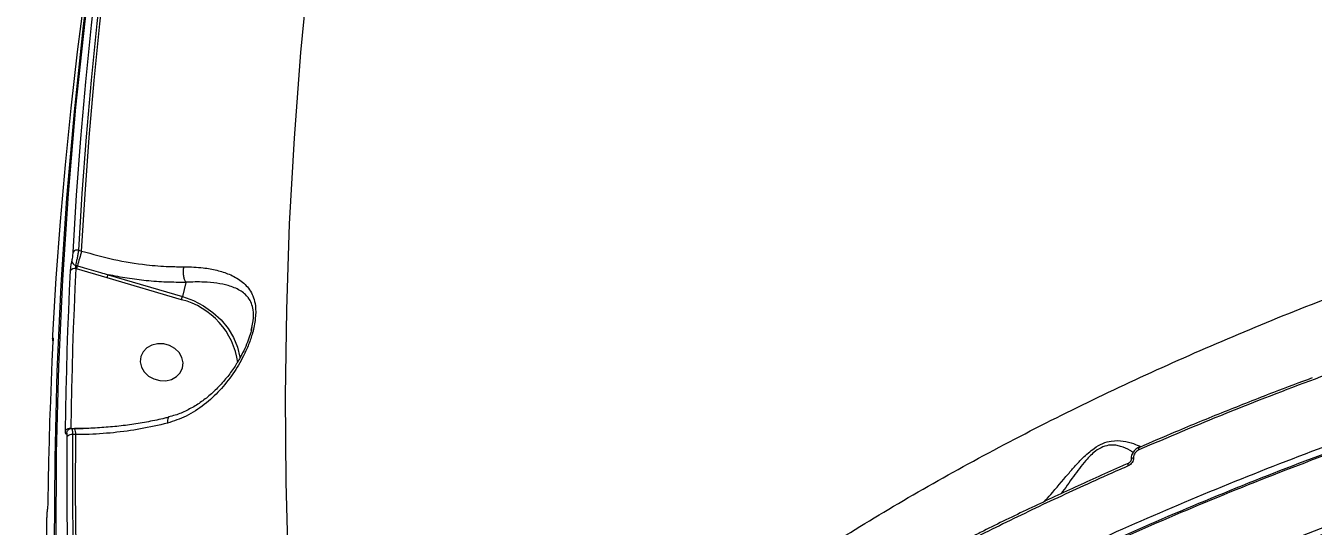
# Model space of a CAD drawing. Header units: millimetres. Extents: x -6523 to 7556, y -5559 to 6101.
# Drawn here: x -2196.7 to -1928.5, y 1076.7 to 1180.8 of the extents above; entities that cross this region are included whole.
import ezdxf

# ---------------------------------------------------------------- set-up
doc = ezdxf.new("R2010")
doc.units = ezdxf.units.MM
doc.layers.add('DIKOM_ОБЪЕКТ', color=7, linetype='Continuous')
doc.layers.add('DIKOM_РАЗМЕР_ЗОНА', color=7, linetype='Continuous')
doc.styles.add('style1', font='arial.ttf', dxfattribs={"width": 0.8})
doc.dimstyles.new('1-50', dxfattribs={"dimtxt": 300, "dimasz": 200, "dimexe": 100, "dimexo": 0, "dimgap": 100, "dimtad": 1, "dimtxsty": 'style1', "dimcen": 200, "dimclrd": 7, "dimclre": 7, "dimclrt": 7, "dimadec": 1, "dimazin": 2, "dimtfac": 1, "dimtmove": 0, "dimatfit": 2, "dimfxl": 0, "dimlwd": 25, "dimlwe": 18, "dimarcsym": 0})

# ---------------------------------------------------------------- blocks, each defined once
blk = doc.blocks.new('*D13')
at = {"layer": 'Defpoints', "color": 0, "transparency": 16777216}
for p in [(-2358.18, 6101.03), (4341.71, -4605.15), (7455.88, -4605.15)]:
    blk.add_point(p, dxfattribs=at)
at = {"layer": 'DIKOM_РАЗМЕР_ЗОНА', "color": 7, "lineweight": 18, "transparency": 16777216}
for p, q in [((-2358.18, 6101.03), (7555.88, 6101.03)), ((4341.71, -4605.15), (7555.88, -4605.15))]:
    blk.add_line(p, q, dxfattribs=at)
at = {"layer": 'DIKOM_РАЗМЕР_ЗОНА', "color": 7, "lineweight": 25, "transparency": 16777216}
blk.add_line((7455.88, 5701.03), (7455.88, -4205.15), dxfattribs=at)
at = {"layer": 'DIKOM_РАЗМЕР_ЗОНА', "color": 7, "transparency": 16777216}
for points in [[(7389.22, 5701.03), (7522.55, 5701.03), (7455.88, 6101.03)], [(7389.22, -4205.15), (7522.55, -4205.15), (7455.88, -4605.15)]]:
    blk.add_solid(points, dxfattribs=at)
at = {"layer": 'DIKOM_РАЗМЕР_ЗОНА', "color": 7, "transparency": 16777216, "insert": (7222.71, 375.61), "char_height": 300, "attachment_point": 5, "rotation": 90, "style": 'style1'}
blk.add_mtext('10700', dxfattribs=at)

msp = doc.modelspace()

# ---------------------------------------------------------------- linework, layer by layer
at = {"layer": 'DIKOM_ОБЪЕКТ', "color": 7, "linetype": 'Continuous', "lineweight": 15}
for p, q in [((-2185.663, 1134.08), (-2185.016, 1133.89)), ((-2186.291, 1130.939), (-2185.899, 1130.825)), ((-2186.076, 1130.212), (-2186.206, 1130.25)), ((-2179.708, 1128.313), (-2186.076, 1130.212)), ((-2179.519, 1128.974), (-2164.032, 1124.447)), ((-2164.221, 1123.786), (-2179.708, 1128.313)), ((-2163.298, 1127.392), (-2164.032, 1124.447)), ((-2149.723, 1117.419), (-2149.603, 1117.995)), ((-2187.273, 1096.998), (-2186.768, 1096.997)), ((-2186.55, 1096.948), (-2187.129, 1096.949)), ((-2186.768, 1096.997), (-2184.712, 1097.004)), ((-2186.768, 1096.997), (-2186.764, 1096.948)), ((-2186.55, 1096.948), (-2186.539, 1096.947)), ((-2186.24, 1095.716), (-2186.895, 1095.718)), ((-1964.758, 1093.104), (-1964.727, 1093.113)), ((-1966.447, 1090.493), (-1966.446, 1090.483))]:
    msp.add_line(p, q, dxfattribs=at)
at = {"layer": 'DIKOM_ОБЪЕКТ', "color": 7, "linetype": 'Continuous', "lineweight": 15, "flags": 128}
for points in [[(-2094.775, 1383.432), (-2100.481, 1366.577), (-2105.831, 1349.613), (-2110.824, 1332.546), (-2115.457, 1315.381), (-2119.73, 1298.124), (-2123.641, 1280.78), (-2127.188, 1263.354), (-2130.372, 1245.853), (-2133.189, 1228.281), (-2135.641, 1210.645), (-2137.725, 1192.95), (-2139.442, 1175.202), (-2140.79, 1157.405), (-2141.77, 1139.567), (-2142.381, 1121.693), (-2142.622, 1103.787), (-2142.495, 1085.857), (-2141.998, 1067.908), (-2141.131, 1049.945), (-2139.897, 1031.974), (-2138.293, 1014.001), (-2136.322, 996.032), (-2133.983, 978.072)], [(-2163.244, 1295.862), (-2165.27, 1287.726), (-2169.346, 1270.247), (-2173.064, 1252.686), (-2176.425, 1235.049), (-2179.426, 1217.34), (-2182.067, 1199.565), (-2184.347, 1181.729), (-2186.266, 1163.838), (-2187.822, 1145.898), (-2189.016, 1127.913), (-2189.847, 1109.889), (-2190.315, 1091.832), (-2190.42, 1073.747), (-2190.161, 1055.639), (-2189.538, 1037.514), (-2188.553, 1019.378), (-2187.205, 1001.235), (-2185.494, 983.092), (-2183.422, 964.954), (-2180.988, 946.826), (-2178.194, 928.715), (-2175.04, 910.624), (-2171.527, 892.561)], [(-2171.781, 891.544), (-2175.293, 909.607), (-2178.447, 927.698), (-2181.241, 945.809), (-2183.675, 963.937), (-2185.748, 982.075), (-2187.458, 1000.218), (-2188.807, 1018.361), (-2189.792, 1036.497), (-2190.414, 1054.622), (-2190.673, 1072.73), (-2190.569, 1090.815), (-2190.101, 1108.872), (-2189.27, 1126.896), (-2188.076, 1144.881), (-2186.519, 1162.821), (-2184.601, 1180.712), (-2182.32, 1198.548), (-2179.679, 1216.323), (-2176.678, 1234.031), (-2173.318, 1251.669), (-2169.599, 1269.23), (-2165.524, 1286.709), (-2164.351, 1291.457)], [(-2186.774, 1133.697), (-2186.061, 1145.521), (-2185.192, 1157.326), (-2184.166, 1169.112), (-2182.984, 1180.877), (-2181.645, 1192.619), (-2180.15, 1204.337), (-2178.5, 1216.029), (-2176.694, 1227.694)], [(-2175.591, 1227.999), (-2177.395, 1216.344), (-2179.044, 1204.661), (-2180.538, 1192.953), (-2181.875, 1181.221), (-2183.057, 1169.465), (-2184.082, 1157.689), (-2184.951, 1145.893), (-2185.663, 1134.08)], [(-2185.016, 1133.89), (-2184.303, 1145.728), (-2183.434, 1157.548), (-2182.407, 1169.347), (-2181.224, 1181.126), (-2179.883, 1192.882), (-2178.386, 1204.613), (-2176.733, 1216.319), (-2174.923, 1227.998)], [(-2181.002, 1210.405), (-2182.809, 1198.74), (-2184.459, 1187.048), (-2185.954, 1175.33), (-2187.292, 1163.588), (-2188.475, 1151.823), (-2189.501, 1140.037), (-2190.37, 1128.232), (-2191.083, 1116.408)], [(-2188.387, 1096.583), (-2188.321, 1100.749), (-2188.236, 1104.913), (-2188.131, 1109.076), (-2188.007, 1113.237), (-2187.864, 1117.396), (-2187.702, 1121.553), (-2187.52, 1125.709), (-2187.319, 1129.862)], [(-2186.206, 1130.25), (-2186.407, 1126.1), (-2186.589, 1121.948), (-2186.751, 1117.794), (-2186.894, 1113.638), (-2187.018, 1109.48), (-2187.122, 1105.321), (-2187.207, 1101.161), (-2187.273, 1096.998)], [(-2164.032, 1124.447), (-2161.756, 1123.61), (-2159.622, 1122.5), (-2157.675, 1121.141), (-2155.959, 1119.563), (-2154.509, 1117.8), (-2153.359, 1115.89), (-2152.532, 1113.874), (-2152.046, 1111.797), (-2152.02, 1111.61)], [(-2190.994, 1115.116), (-2191.195, 1110.962), (-2191.377, 1106.807), (-2191.539, 1102.649), (-2191.682, 1098.49), (-2191.806, 1094.329), (-2191.911, 1090.166), (-2191.996, 1086.002), (-2192.062, 1081.837)], [(-2167.93, 1114.6), (-2169.199, 1114.627), (-2170.399, 1114.342), (-2171.431, 1113.768), (-2172.214, 1112.951), (-2172.682, 1111.959), (-2172.799, 1110.87), (-2172.554, 1109.774), (-2171.968, 1108.759), (-2171.089, 1107.908), (-2169.986, 1107.289), (-2168.751, 1106.952), (-2167.482, 1106.925), (-2166.282, 1107.21), (-2165.25, 1107.784), (-2164.468, 1108.601), (-2163.999, 1109.593), (-2163.882, 1110.682), (-2164.127, 1111.778), (-2164.713, 1112.793), (-2165.592, 1113.644), (-2166.695, 1114.263), (-2167.93, 1114.6)], [(-2188.124, 1096.263), (-2188.176, 1096.113), (-2188.2, 1095.943)], [(-2184.044, 1000.49), (-2185.083, 1012.355), (-2185.967, 1024.219), (-2186.695, 1036.081), (-2187.268, 1047.939), (-2187.686, 1059.792), (-2187.948, 1071.638), (-2188.055, 1083.476), (-2188.007, 1095.304)], [(-2186.895, 1095.718), (-2186.943, 1083.9), (-2186.836, 1072.071), (-2186.574, 1060.235), (-2186.156, 1048.392), (-2185.584, 1036.544), (-2184.856, 1024.692), (-2183.973, 1012.837), (-2182.935, 1000.983)], [(-2182.264, 1000.786), (-2183.306, 1012.666), (-2184.193, 1024.544), (-2184.924, 1036.421), (-2185.499, 1048.293), (-2185.918, 1060.161), (-2186.182, 1072.021), (-2186.289, 1083.874), (-2186.24, 1095.716)], [(-1964.838, 1092.551), (-1964.862, 1092.705), (-1964.868, 1092.84), (-1964.856, 1092.952), (-1964.826, 1093.037), (-1964.78, 1093.092), (-1964.758, 1093.104)], [(-1967.038, 1089.22), (-1967.063, 1089.378), (-1967.067, 1089.518), (-1967.053, 1089.632), (-1967.019, 1089.717), (-1966.968, 1089.769), (-1966.95, 1089.777)], [(-1965.93, 1090.9), (-1966.063, 1090.856), (-1966.181, 1090.804), (-1966.28, 1090.745), (-1966.358, 1090.681), (-1966.412, 1090.613), (-1966.441, 1090.543), (-1966.447, 1090.493)], [(-2192.316, 1078.014), (-2192.364, 1066.186), (-2192.257, 1054.349), (-2191.995, 1042.502), (-2191.577, 1030.649), (-2191.004, 1018.791), (-2190.275, 1006.929), (-2189.392, 995.065), (-2188.353, 983.201)]]:
    msp.add_lwpolyline(points, dxfattribs=at)
at = {"layer": 'DIKOM_ОБЪЕКТ', "color": 7, "linetype": 'Continuous', "lineweight": 15}
for centre, radius, start, end in [((-2186.1, 1131.874), 0.954, 185.6043, 258.47008), ((-2185.93, 1133.05), 1.064, 75.46438, 142.51731), ((-2104.607, 1109.054), 84.157, 162.83502, 165.00716), ((-2186.472, 1129.223), 1.061, 75.48522, 142.93398), ((-2202.067, 1135.155), 16.738, 342.82274, 345.0071), ((-2194.383, 1132.865), 15.364, 342.76704, 345.33125), ((-2178.839, 1128.321), 15.306, 342.76219, 345.3361), ((-2168.044, 1108.578), 15.681, 7.72836, 75.88571), ((-2190.301, 1115.692), 0.744, 174.54616, 199.09051), ((-2187.51, 1095.933), 1.092, 77.47986, 143.42097), ((-2188.248, 1095.88), 2.015, 355.34723, 31.9757), ((-2187.128, 1094.644), 1.099, 77.7461, 143.10064)]:
    msp.add_arc(centre, radius, start, end, dxfattribs=at)
for points, knots in [([(-2112.989, 1000.212), (-2111.196, 1002.5), (-2106.491, 1008.505), (-2097.648, 1018.134), (-2086.615, 1029.058), (-2074.625, 1039.713), (-2061.8, 1050.071), (-2048.203, 1060.11), (-2033.616, 1069.992), (-2018.05, 1079.677), (-2001.534, 1089.126), (-1984.429, 1098.133), (-1966.806, 1106.679), (-1948.747, 1114.752), (-1929.964, 1122.484), (-1910.491, 1129.832), (-1890.381, 1136.763), (-1870.064, 1143.127), (-1849.616, 1148.916), (-1829.109, 1154.135), (-1808.224, 1158.866), (-1787.017, 1163.071), (-1765.556, 1166.725), (-1744.294, 1169.751), (-1723.298, 1172.152), (-1702.63, 1173.947), (-1681.972, 1175.162), (-1661.397, 1175.77), (-1640.978, 1175.759), (-1622.558, 1175.16), (-1606.043, 1174.175), (-1596.323, 1173.273), (-1591.459, 1172.822)], [0, 0, 0, 0, 0.0213228, 0.0559646, 0.0906346, 0.1252762, 0.1589413, 0.1926322, 0.2262974, 0.2609395, 0.2956095, 0.3302517, 0.3639413, 0.3976567, 0.4313464, 0.4660119, 0.5007054, 0.535371, 0.569116, 0.6028868, 0.6366318, 0.6713525, 0.7061012, 0.7408219, 0.7746512, 0.8085064, 0.8423357, 0.8771408, 0.9119739, 0.9467791, 0.9733646, 1, 1, 1, 1]), ([(-2171.527, 892.561), (-2170.894, 894.888), (-2169.188, 901.159), (-2165.37, 911.456), (-2159.78, 923.429), (-2152.886, 935.539), (-2144.681, 947.746), (-2135.154, 960.009), (-2124.518, 972.059), (-2112.836, 983.858), (-2100.19, 995.378), (-2086.375, 1006.805), (-2071.389, 1018.096), (-2055.257, 1029.206), (-2038.334, 1039.891), (-2020.696, 1050.124), (-2002.435, 1059.89), (-1983.253, 1069.347), (-1963.177, 1078.448), (-1942.258, 1087.152), (-1921.205, 1095.173), (-1900.125, 1102.517), (-1879.114, 1109.206), (-1857.578, 1115.44), (-1835.565, 1121.178), (-1813.136, 1126.392), (-1790.477, 1131.03), (-1767.652, 1135.067), (-1744.731, 1138.488), (-1721.641, 1141.295), (-1698.456, 1143.452), (-1675.257, 1144.936), (-1652.552, 1145.714), (-1630.41, 1145.8), (-1608.881, 1145.223), (-1587.618, 1143.972), (-1566.701, 1142.027), (-1546.232, 1139.363), (-1527.778, 1136.288), (-1516.45, 1133.869), (-1511.441, 1132.799)], [0, 0, 0, 0, 0.0156515, 0.0421674, 0.0687038, 0.0952198, 0.122506, 0.1498144, 0.1771005, 0.2036165, 0.230153, 0.2566689, 0.283955, 0.3112635, 0.3385496, 0.3650656, 0.391602, 0.418118, 0.4454041, 0.4727126, 0.4999987, 0.52556, 0.5511395, 0.5767008, 0.6029494, 0.6292179, 0.6554666, 0.6819826, 0.7085191, 0.7350351, 0.7623214, 0.7896299, 0.8169161, 0.8434321, 0.8699685, 0.8964846, 0.9237709, 0.9510793, 0.9783655, 1, 1, 1, 1]), ([(-1639.106, 1144.02), (-1643.425, 1143.992), (-1655.059, 1143.914), (-1674.301, 1143.239), (-1696.831, 1141.832), (-1719.784, 1139.739), (-1743.09, 1136.952), (-1766.676, 1133.459), (-1790.024, 1129.339), (-1813.057, 1124.619), (-1835.711, 1119.342), (-1858.354, 1113.422), (-1880.906, 1106.851), (-1903.283, 1099.636), (-1924.995, 1091.938), (-1945.981, 1083.793), (-1966.2, 1075.249), (-1985.981, 1066.165), (-2005.236, 1056.552), (-2023.882, 1046.43), (-2041.302, 1036.144), (-2057.496, 1025.752), (-2072.49, 1015.309), (-2086.726, 1004.521), (-2100.125, 993.41), (-2112.625, 982.003), (-2124.11, 970.394), (-2134.523, 958.615), (-2143.828, 946.702), (-2152.043, 934.615), (-2159.078, 922.389), (-2164.931, 910.061), (-2169.281, 897.922), (-2171.715, 889.748), (-2172.345, 885.709), (-2172.368, 885.566)], [0, 0, 0, 0, 0.0185356, 0.0499377, 0.0813639, 0.1127659, 0.1450801, 0.1774207, 0.2097349, 0.2411369, 0.2725631, 0.3039652, 0.3362794, 0.3686198, 0.4009341, 0.4323361, 0.4637624, 0.4951644, 0.5274786, 0.5598191, 0.5921333, 0.6224048, 0.6526976, 0.6829691, 0.7140547, 0.7451637, 0.7762491, 0.8076513, 0.8390775, 0.8704797, 0.9027941, 0.9351346, 0.9674489, 0.998851, 1, 1, 1, 1]), ([(-2123.702, 970.601), (-2123.535, 970.79), (-2119.997, 974.808), (-2112.047, 982.554), (-2099.848, 993.795), (-2086.518, 1004.849), (-2072.279, 1015.685), (-2057.148, 1026.252), (-2040.969, 1036.648), (-2023.708, 1046.838), (-2005.376, 1056.796), (-1986.249, 1066.366), (-1966.42, 1075.506), (-1945.979, 1084.171), (-1924.986, 1092.33), (-1903.463, 1099.961), (-1881.458, 1107.059), (-1859.043, 1113.608), (-1836.322, 1119.579), (-1813.403, 1124.942), (-1791.808, 1129.376), (-1771.616, 1132.997), (-1752.858, 1135.937), (-1734.118, 1138.45), (-1715.222, 1140.553), (-1696.206, 1142.223), (-1677.115, 1143.431), (-1658.19, 1144.2), (-1645.777, 1144.309), (-1639.573, 1144.363)], [0, 0, 0, 0, 0.0019425, 0.0413, 0.0807724, 0.1203034, 0.1598345, 0.1993068, 0.2386642, 0.2795277, 0.3205201, 0.3615779, 0.4026359, 0.4436281, 0.4844917, 0.5253551, 0.5663474, 0.6074053, 0.6484632, 0.6894555, 0.730319, 0.7634301, 0.7965756, 0.829721, 0.8628322, 0.8971052, 0.9314161, 0.965727, 1, 1, 1, 1]), ([(-2187.319, 1129.862), (-2187.317, 1129.897), (-2187.307, 1130.079), (-2187.276, 1130.446), (-2187.213, 1130.95), (-2187.134, 1131.427), (-2187.078, 1131.663), (-2187.049, 1131.781)], [0, 0, 0, 0, 0.0557919, 0.2968236, 0.532673, 0.7662261, 1, 1, 1, 1]), ([(-2187.049, 1131.781), (-2187.021, 1131.899), (-2186.964, 1132.135), (-2186.884, 1132.611), (-2186.819, 1133.116), (-2186.787, 1133.482), (-2186.776, 1133.663), (-2186.774, 1133.697)], [0, 0, 0, 0, 0.2340534, 0.4679483, 0.7039781, 0.9448561, 1, 1, 1, 1]), ([(-2185.663, 1134.08), (-2185.671, 1134.025), (-2185.717, 1133.731), (-2185.818, 1133.133), (-2185.977, 1132.308), (-2186.144, 1131.526), (-2186.242, 1131.135), (-2186.291, 1130.939)], [0, 0, 0, 0, 0.0547737, 0.2944009, 0.5301222, 0.7646796, 1, 1, 1, 1]), ([(-2185.016, 1133.89), (-2182.788, 1133.273), (-2178.269, 1132.02), (-2172.136, 1131.057), (-2167.262, 1130.654), (-2164.726, 1130.645), (-2163.691, 1130.641)], [0, 0, 0, 0, 0.30725629, 0.62331871, 0.84635744, 1, 1, 1, 1]), ([(-2186.291, 1130.939), (-2186.298, 1130.899), (-2186.313, 1130.817), (-2186.304, 1130.646), (-2186.273, 1130.464), (-2186.236, 1130.331), (-2186.211, 1130.263), (-2186.206, 1130.25)], [0, 0, 0, 0, 0.2178535, 0.443527, 0.6835491, 0.9397214, 1, 1, 1, 1]), ([(-2185.899, 1130.825), (-2185.579, 1130.731), (-2183.98, 1130.264), (-2181.857, 1129.634), (-2180.047, 1129.123), (-2179.519, 1128.974)], [0, 0, 0, 0, 0.15042658, 0.75212649, 1, 1, 1, 1]), ([(-2163.298, 1127.392), (-2164.64, 1127.386), (-2167.339, 1127.374), (-2171.448, 1127.689), (-2175.521, 1128.201), (-2178.183, 1128.716), (-2179.519, 1128.974)], [0, 0, 0, 0, 0.2595436, 0.5218356, 0.7598817, 1, 1, 1, 1]), ([(-2163.691, 1130.641), (-2162.327, 1130.601), (-2159.853, 1130.527), (-2156.777, 1129.934), (-2154.08, 1129.069), (-2151.659, 1127.738), (-2150.043, 1126.064), (-2149.171, 1124.224), (-2148.743, 1122.382), (-2148.745, 1119.883), (-2149.317, 1117.067), (-2150.208, 1114.446), (-2151.508, 1111.548), (-2153.449, 1108.279), (-2156.177, 1104.856), (-2159.431, 1101.862), (-2163.082, 1099.445), (-2165.811, 1098.538), (-2167.129, 1098.1)], [0, 0, 0, 0, 0.0785528, 0.1424084, 0.2076096, 0.2856931, 0.3665359, 0.4050995, 0.4448446, 0.4974383, 0.5496863, 0.5917856, 0.6349342, 0.7063617, 0.7797222, 0.8533224, 0.9291403, 1, 1, 1, 1]), ([(-2163.299, 1127.396), (-2163.4, 1127.582), (-2163.602, 1127.954), (-2163.781, 1128.74), (-2163.838, 1129.587), (-2163.783, 1130.185), (-2163.719, 1130.521), (-2163.701, 1130.6), (-2163.691, 1130.641)], [0, 0, 0, 0, 0.2316214, 0.4632474, 0.6948696, 0.9265015, 0.9610383, 1, 1, 1, 1]), ([(-2149.603, 1117.995), (-2149.494, 1118.457), (-2149.177, 1119.801), (-2149.237, 1121.569), (-2149.625, 1123.082), (-2150.027, 1123.803), (-2150.75, 1124.802), (-2152.01, 1125.827), (-2154.268, 1126.712), (-2156.816, 1127.234), (-2159.709, 1127.5), (-2161.984, 1127.474), (-2163.298, 1127.396), (-2163.299, 1127.396)], [0, 0, 0, 0, 0.0489845, 0.1422597, 0.2104685, 0.2817366, 0.285381, 0.4352919, 0.5914248, 0.7174077, 0.8455487, 0.9999206, 1, 1, 1, 1]), ([(-2163.299, 1127.396), (-2163.298, 1127.395), (-2163.297, 1127.394), (-2163.298, 1127.393), (-2163.298, 1127.392)], [0, 0, 0, 0, 0.6134861, 1, 1, 1, 1]), ([(-1880.138, 1123.399), (-1883.498, 1122.372), (-1893.326, 1119.366), (-1909.399, 1114.059), (-1928.255, 1107.325), (-1946.805, 1100.189), (-1958.827, 1095.097), (-1964.838, 1092.551)], [0, 0, 0, 0, 0.1144547, 0.3347648, 0.555076, 0.7775383, 1, 1, 1, 1]), ([(-2191.086, 1116.382), (-2191.088, 1116.351), (-2191.101, 1116.126), (-2191.107, 1115.844), (-2191.105, 1115.61), (-2191.081, 1115.422), (-2191.049, 1115.267), (-2191.005, 1115.188), (-2190.994, 1115.17)], [0, 0, 0, 0, 0.0605069, 0.4380766, 0.6937395, 0.8377256, 0.961809, 1, 1, 1, 1]), ([(-2191.083, 1116.408), (-2191.09, 1116.267), (-2191.103, 1115.986), (-2191.101, 1115.726), (-2191.082, 1115.631), (-2191.058, 1115.689), (-2191.043, 1115.756), (-2191.041, 1115.763)], [0, 0, 0, 0, 0.2457735, 0.4917937, 0.7342813, 0.9715319, 1, 1, 1, 1]), ([(-2191.041, 1115.763), (-2191.04, 1115.77), (-2191.025, 1115.836), (-2191, 1115.894), (-2190.98, 1115.799), (-2190.976, 1115.538), (-2190.988, 1115.257), (-2190.994, 1115.116)], [0, 0, 0, 0, 0.0278525, 0.26504278, 0.50774628, 0.7539867, 1, 1, 1, 1]), ([(-2190.986, 1115.619), (-2190.986, 1115.62), (-2190.986, 1115.625), (-2190.984, 1115.584), (-2190.984, 1115.471), (-2190.987, 1115.295), (-2190.996, 1115.129), (-2190.999, 1115.073)], [0, 0, 0, 0, 0.0319081, 0.1942562, 0.4365052, 0.8106408, 1, 1, 1, 1]), ([(-2149.556, 1117.994), (-2149.632, 1117.651), (-2149.823, 1116.783), (-2150.315, 1115.31), (-2151.04, 1113.562), (-2152.004, 1111.67), (-2153.251, 1109.624), (-2154.811, 1107.494), (-2156.671, 1105.405), (-2158.685, 1103.56), (-2160.838, 1101.979), (-2163.092, 1100.719), (-2165.138, 1099.83), (-2166.433, 1099.513), (-2166.897, 1099.399)], [0, 0, 0, 0, 0.040796, 0.1030194, 0.1716428, 0.2489834, 0.3364356, 0.4368192, 0.5430418, 0.6505125, 0.7456829, 0.8463955, 0.9449191, 1, 1, 1, 1]), ([(-1928.714, 1107.526), (-1931.409, 1106.518), (-1937.585, 1104.21), (-1947.086, 1100.453), (-1956.404, 1096.649), (-1962.219, 1094.142), (-1964.708, 1093.069)], [0, 0, 0, 0, 0.2198021, 0.5037122, 0.7875381, 1, 1, 1, 1]), ([(-2187.129, 1096.939), (-2187.15, 1096.943), (-2187.288, 1096.964), (-2187.525, 1096.883), (-2187.786, 1096.732), (-2187.969, 1096.54), (-2188.073, 1096.378), (-2188.109, 1096.289), (-2188.12, 1096.261)], [0, 0, 0, 0, 0.0458582, 0.3020862, 0.5164856, 0.7132573, 0.9106283, 1, 1, 1, 1]), ([(-2187.129, 1096.939), (-2187.126, 1096.943), (-2187.082, 1096.989), (-2187.009, 1096.81), (-2186.927, 1096.407), (-2186.905, 1095.948), (-2186.895, 1095.718)], [0, 0, 0, 0, 0.0248229, 0.3494867, 0.6749009, 1, 1, 1, 1]), ([(-2166.881, 1099.339), (-2167.157, 1099.266), (-2168.522, 1098.905), (-2171.094, 1098.389), (-2174.576, 1097.802), (-2178.145, 1097.367), (-2181.749, 1097.09), (-2184.561, 1096.966), (-2186.146, 1096.984), (-2186.54, 1096.989)], [0, 0, 0, 0, 0.0447301, 0.2211912, 0.399379, 0.5789506, 0.7594413, 0.9403068, 1, 1, 1, 1]), ([(-2167.129, 1098.1), (-2168.996, 1097.669), (-2172.661, 1096.823), (-2178.41, 1096.06), (-2182.937, 1095.75), (-2185.545, 1095.723), (-2186.24, 1095.716)], [0, 0, 0, 0, 0.302896, 0.5944621, 0.8920251, 1, 1, 1, 1]), ([(-2166.867, 1099.283), (-2166.893, 1099.283), (-2166.997, 1099.287), (-2167.102, 1099.013), (-2167.147, 1098.6), (-2167.14, 1098.264), (-2167.131, 1098.139), (-2167.129, 1098.1)], [0, 0, 0, 0, 0.1153132, 0.4642352, 0.8131576, 0.9423308, 1, 1, 1, 1]), ([(-2188.2, 1095.943), (-2188.204, 1095.934), (-2188.235, 1095.868), (-2188.289, 1095.816), (-2188.348, 1095.916), (-2188.385, 1096.172), (-2188.386, 1096.446), (-2188.387, 1096.583)], [0, 0, 0, 0, 0.0385541, 0.2780671, 0.5183628, 0.7592298, 1, 1, 1, 1]), ([(-2188.007, 1095.304), (-2188.008, 1095.441), (-2188.011, 1095.715), (-2188.049, 1095.971), (-2188.109, 1096.07), (-2188.164, 1096.019), (-2188.195, 1095.953), (-2188.2, 1095.943)], [0, 0, 0, 0, 0.2406635, 0.4814475, 0.7216296, 0.9611962, 1, 1, 1, 1]), ([(-1984.544, 1081.768), (-1984.091, 1082.264), (-1982.496, 1084.008), (-1980.337, 1086.63), (-1978.084, 1089.22), (-1976.333, 1091.076), (-1974.41, 1092.781), (-1972.326, 1093.964), (-1970.184, 1094.552), (-1967.976, 1094.453), (-1965.949, 1093.917), (-1964.911, 1093.416), (-1964.434, 1093.186)], [0, 0, 0, 0, 0.07695984, 0.27034386, 0.34525684, 0.42004176, 0.5195607, 0.59043527, 0.66109191, 0.77389974, 0.89608352, 1, 1, 1, 1]), ([(-1966.016, 1091.975), (-1966.227, 1092.129), (-1966.939, 1092.646), (-1968.183, 1093.19), (-1969.615, 1093.535), (-1970.831, 1093.591), (-1972.3, 1093.275), (-1974.14, 1092.179), (-1975.771, 1090.515), (-1977.233, 1088.703), (-1978.966, 1086.323), (-1980.179, 1084.604), (-1981.014, 1083.42)], [0, 0, 0, 0, 0.06352825, 0.21361433, 0.27995677, 0.34606669, 0.42519962, 0.50388053, 0.61847586, 0.70881698, 0.79934199, 1, 1, 1, 1]), ([(-1964.753, 1093.094), (-1964.802, 1093.076), (-1965.123, 1092.961), (-1965.654, 1092.54), (-1966.198, 1091.802), (-1966.466, 1091.065), (-1966.425, 1090.63), (-1966.412, 1090.493)], [0, 0, 0, 0, 0.0481304, 0.3170499, 0.592759, 0.8722219, 1, 1, 1, 1]), ([(-1964.838, 1092.551), (-1964.99, 1092.47), (-1965.292, 1092.307), (-1965.652, 1091.899), (-1965.882, 1091.432), (-1965.937, 1091.088), (-1965.93, 1090.92), (-1965.93, 1090.9)], [0, 0, 0, 0, 0.248714, 0.497535, 0.7389635, 0.9703181, 1, 1, 1, 1]), ([(-1967.038, 1089.22), (-1967.61, 1088.969), (-1970.465, 1087.717), (-1977.461, 1084.586), (-1987.908, 1079.741), (-1995.884, 1075.789), (-1999.874, 1073.812)], [0, 0, 0, 0, 0.0507686, 0.2538535, 0.6266999, 1, 1, 1, 1]), ([(-1966.948, 1089.771), (-1967.386, 1089.582), (-1971.146, 1087.964), (-1978.091, 1084.809), (-1987.746, 1080.295), (-1994.962, 1076.808), (-1998.902, 1074.802), (-1999.745, 1074.373)], [0, 0, 0, 0, 0.0387578, 0.3321938, 0.6262609, 0.9200781, 1, 1, 1, 1]), ([(-1965.93, 1090.9), (-1965.94, 1090.724), (-1965.961, 1090.382), (-1966.215, 1089.885), (-1966.578, 1089.47), (-1966.885, 1089.303), (-1967.038, 1089.22)], [0, 0, 0, 0, 0.2592227, 0.5021721, 0.7511615, 1, 1, 1, 1]), ([(-1966.449, 1090.485), (-1966.448, 1090.47), (-1966.445, 1090.432), (-1966.466, 1090.316), (-1966.527, 1090.173), (-1966.624, 1090.027), (-1966.754, 1089.894), (-1966.878, 1089.808), (-1966.938, 1089.786), (-1966.953, 1089.78)], [0, 0, 0, 0, 0.0967788, 0.2580279, 0.4041922, 0.5574479, 0.7379534, 0.9316861, 1, 1, 1, 1]), ([(-1965.75, 1060.256), (-1959.417, 1063.013), (-1946.752, 1068.526), (-1927, 1076.28), (-1906.766, 1083.671), (-1892.875, 1088.202), (-1885.929, 1090.467)], [0, 0, 0, 0, 0.2485943, 0.4971904, 0.7485953, 1, 1, 1, 1]), ([(-1885.466, 1089.221), (-1892.319, 1086.986), (-1906.024, 1082.517), (-1926.144, 1075.179), (-1945.936, 1067.421), (-1958.716, 1061.859), (-1965.107, 1059.078)], [0, 0, 0, 0, 0.2485949, 0.4971909, 0.7485965, 1, 1, 1, 1]), ([(-2192.062, 1081.837), (-2192.062, 1081.811), (-2192.065, 1081.639), (-2192.077, 1081.282), (-2192.107, 1080.774), (-2192.146, 1080.288), (-2192.177, 1080.046), (-2192.192, 1079.925)], [0, 0, 0, 0, 0.0426219, 0.2824753, 0.521653, 0.760773, 1, 1, 1, 1]), ([(-2192.192, 1079.925), (-2192.207, 1079.804), (-2192.237, 1079.562), (-2192.275, 1079.077), (-2192.303, 1078.568), (-2192.313, 1078.212), (-2192.316, 1078.04), (-2192.316, 1078.014)], [0, 0, 0, 0, 0.2393893, 0.4786576, 0.7179002, 0.9577053, 1, 1, 1, 1])]:
    msp.add_open_spline(points, degree=3, knots=knots, dxfattribs=at)

# ---------------------------------------------------------------- dimensions: what is measured, and where the dimension line sits
at = {"layer": 'DIKOM_РАЗМЕР_ЗОНА'}
dim = msp.add_linear_dim(base=(7455.882, -4605.145), p1=(-2358.182, 6101.03), p2=(4341.706, -4605.145), angle=90, text='10700', dimstyle='1-50', override={"dimasz": 400, "dimgap": 80}, dxfattribs=at)
dim.commit()
dim.dimension.update_dxf_attribs({"geometry": '*D13', "text_midpoint": (7455.882, 375.606), "dimtype": 160})

doc.saveas('drawing.dxf')
